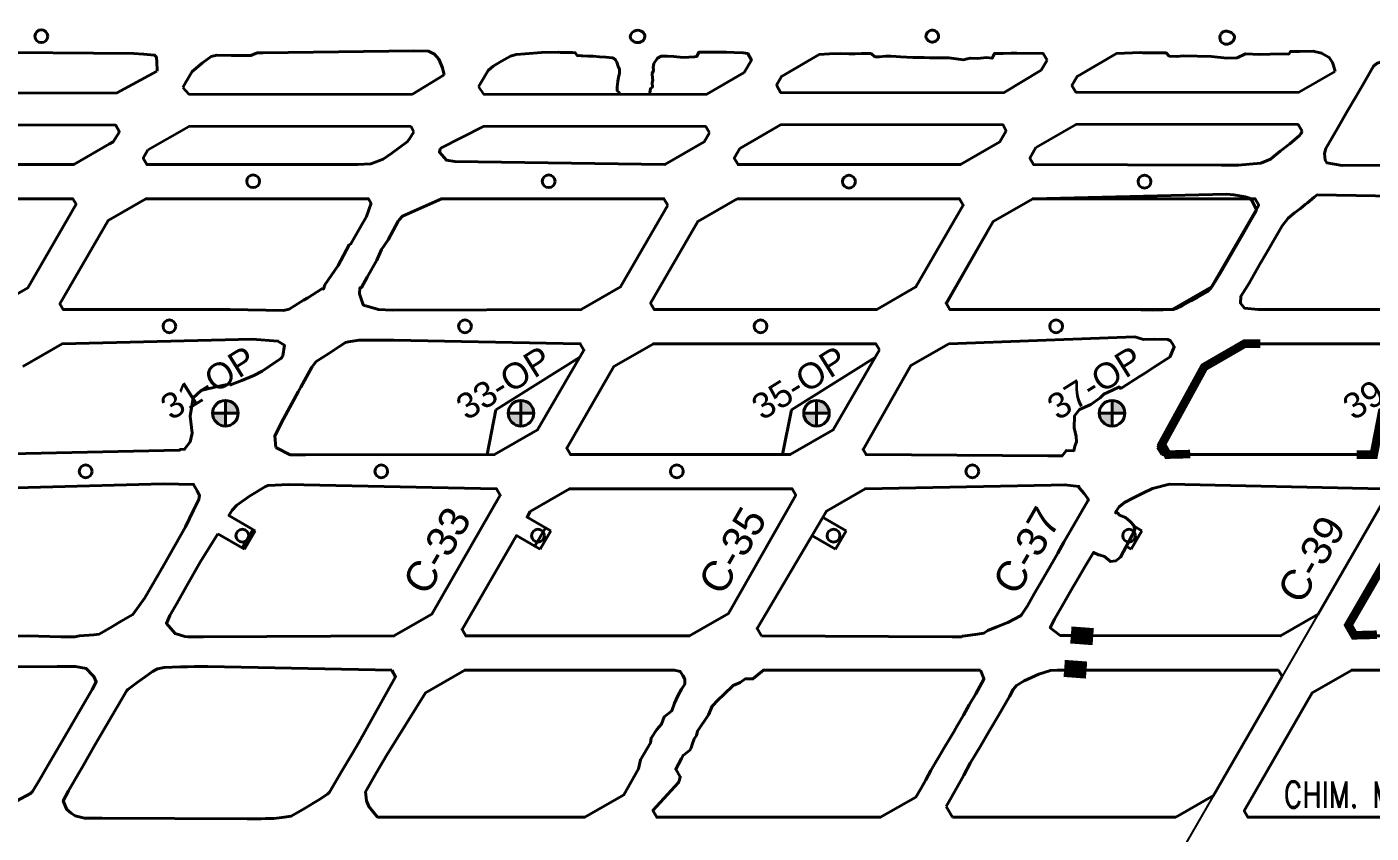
# Model space of a CAD drawing. Header units: millimetres. Extents: x -28 to 1943, y -5245 to 2752.
# Drawn here: x 1085.2 to 1242.7, y -195.6 to -101.1 of the extents above; entities that cross this region are included whole.
import ezdxf
from ezdxf.enums import TextEntityAlignment as Align

# ---------------------------------------------------------------- set-up
doc = ezdxf.new("R2010")
doc.units = ezdxf.units.MM
doc.linetypes.add('CONTINUA', pattern=[0])
doc.linetypes.add('DASHED', pattern=[0.75, 0.5, -0.25])
doc.layers.add('144', color=10, linetype='Continuous')
doc.styles.add('DG-T1-473 TO 560$0$Standard', font='arial.ttf')
doc.styles.add('DG-T1-473 TO 560$1$Standard', font='arial.ttf')
doc.styles.add('ROMANS', font='romans.shx', dxfattribs={"width": 0.8})

msp = doc.modelspace()

# ---------------------------------------------------------------- hatches: boundary and pattern name
at = {"lineweight": 40}
h = msp.add_hatch(color=256, dxfattribs=at)
h.paths.add_polyline_path([(1109.961, -146.399, 0.4142136), (1108.461, -144.899), (1108.461, -146.399)])
h.paths.add_polyline_path([(1108.461, -146.399), (1106.961, -146.399, 0.4142136), (1108.461, -147.899)])
h = msp.add_hatch(color=256, dxfattribs=at)
h.paths.add_polyline_path([(1109.961, -146.399, 0.4142136), (1108.461, -144.899), (1108.461, -146.399)])
h.paths.add_polyline_path([(1108.461, -146.399), (1106.961, -146.399, 0.4142136), (1108.461, -147.899)])
h = msp.add_hatch(color=256, dxfattribs=at)
h.paths.add_polyline_path([(1109.961, -146.399, 0.4142136), (1108.461, -144.899), (1108.461, -146.399)])
h.paths.add_polyline_path([(1108.461, -146.399), (1106.961, -146.399, 0.4142136), (1108.461, -147.899)])
at = {"linetype": 'Continuous', "lineweight": 40}
h = msp.add_hatch(color=3, dxfattribs=at)
h.paths.add_polyline_path([(1144.602, -146.399, 0.4142136), (1143.102, -144.899), (1143.102, -146.399)])
h.paths.add_polyline_path([(1143.102, -146.399), (1141.602, -146.399, 0.4142136), (1143.102, -147.899)])
h = msp.add_hatch(color=3, dxfattribs=at)
h.paths.add_polyline_path([(1144.602, -146.399, 0.4142136), (1143.102, -144.899), (1143.102, -146.399)])
h.paths.add_polyline_path([(1143.102, -146.399), (1141.602, -146.399, 0.4142136), (1143.102, -147.899)])
h = msp.add_hatch(color=3, dxfattribs=at)
h.paths.add_polyline_path([(1179.243, -146.399, 0.4142136), (1177.743, -144.899), (1177.743, -146.399)])
h.paths.add_polyline_path([(1177.743, -146.399), (1176.243, -146.399, 0.4142136), (1177.743, -147.899)])
h = msp.add_hatch(color=3, dxfattribs=at)
h.paths.add_polyline_path([(1179.243, -146.399, 0.4142136), (1177.743, -144.899), (1177.743, -146.399)])
h.paths.add_polyline_path([(1177.743, -146.399), (1176.243, -146.399, 0.4142136), (1177.743, -147.899)])
at = {"lineweight": 40}
h = msp.add_hatch(color=0, dxfattribs=at)
h.paths.add_polyline_path([(1213.884, -146.399, 0.4142136), (1212.384, -144.899), (1212.384, -146.399)])
h.paths.add_polyline_path([(1212.384, -146.399), (1210.884, -146.399, 0.4142136), (1212.384, -147.899)])

# ---------------------------------------------------------------- linework, layer by layer
at = {"lineweight": 35}
for p, q in [((1130.382, -108.99), (1134.116, -106.722)), ((1103.49, -108.205), (1104.176, -108.99)), ((1104.176, -108.99), (1130.382, -108.99)), ((1104.183, -112.79), (1099.369, -115.52)), ((1130.249, -112.79), (1104.183, -112.79)), ((1130.539, -113.404), (1130.249, -112.79))]:
    msp.add_line(p, q, dxfattribs=at)
at = {"color": 7, "linetype": 'Continuous', "lineweight": 40}
for p, q in [((1227.906, -138.252), (1223.174, -140.984)), ((1227.906, -138.252), (1253.965, -138.252)), ((1223.174, -140.984), (1217.713, -150.408)), ((1218.2, -151.252), (1217.713, -150.408)), ((1218.2, -151.252), (1243.052, -151.252))]:
    msp.add_line(p, q, dxfattribs=at)
at = {"color": 3, "linetype": 'Continuous', "lineweight": 40}
for p, q in [((1150.003, -139.846), (1140.149, -146.004)), ((1150.003, -139.846), (1140.149, -146.004)), ((1174.79, -146.004), (1184.644, -139.846)), ((1174.79, -146.004), (1184.644, -139.846)), ((1143.102, -147.899), (1143.102, -144.899)), ((1143.102, -147.899), (1143.102, -144.899)), ((1140.149, -146.004), (1139.128, -151.252)), ((1140.149, -146.004), (1139.128, -151.252)), ((1141.602, -146.399), (1144.602, -146.399)), ((1141.602, -146.399), (1144.602, -146.399)), ((1173.769, -151.252), (1174.79, -146.004)), ((1173.769, -151.252), (1174.79, -146.004)), ((1176.243, -146.399), (1179.243, -146.399)), ((1176.243, -146.399), (1179.243, -146.399)), ((1181.225, -160.169), (1178.453, -158.569)), ((1181.225, -160.169), (1178.453, -158.569)), ((1110.693, -162.334), (1111.943, -160.169)), ((1110.693, -162.334), (1111.943, -160.169)), ((1111.943, -160.169), (1111.661, -160.007)), ((1111.943, -160.169), (1111.661, -160.007)), ((1145.334, -162.334), (1146.584, -160.169)), ((1145.334, -162.334), (1146.584, -160.169)), ((1146.584, -160.169), (1145.987, -159.824)), ((1146.584, -160.169), (1145.987, -159.824)), ((1179.975, -162.334), (1181.225, -160.169)), ((1179.975, -162.334), (1181.225, -160.169)), ((1214.616, -162.334), (1215.866, -160.169)), ((1214.616, -162.334), (1215.866, -160.169)), ((1215.866, -160.169), (1214.96, -159.646)), ((1215.866, -160.169), (1214.96, -159.646)), ((1110.693, -162.334), (1110.41, -162.171)), ((1110.693, -162.334), (1110.41, -162.171)), ((1145.334, -162.334), (1144.737, -161.99)), ((1145.334, -162.334), (1144.737, -161.99)), ((1179.975, -162.334), (1177.182, -160.722)), ((1179.975, -162.334), (1177.182, -160.722)), ((1214.616, -162.334), (1214.028, -161.995)), ((1214.616, -162.334), (1214.028, -161.995))]:
    msp.add_line(p, q, dxfattribs=at)
at = {"color": 7, "lineweight": 40}
for p, q in [((1108.461, -147.899), (1108.461, -144.899)), ((1108.461, -147.899), (1108.461, -144.899)), ((1212.384, -147.899), (1212.384, -144.899)), ((1212.384, -147.899), (1212.384, -144.899)), ((1106.961, -146.399), (1109.961, -146.399)), ((1106.961, -146.399), (1109.961, -146.399)), ((1210.884, -146.399), (1213.884, -146.399)), ((1210.884, -146.399), (1213.884, -146.399)), ((1224.277, -191.2), (1232.323, -177.263)), ((1224.277, -191.2), (1232.323, -177.263)), ((1232.323, -177.263), (1231.883, -176.5)), ((1232.323, -177.263), (1231.883, -176.5)), ((1219.864, -193.748), (1224.277, -191.2)), ((1219.864, -193.748), (1224.277, -191.2)), ((1192.942, -192.495), (1193.665, -193.748)), ((1192.942, -192.495), (1193.665, -193.748)), ((1193.665, -193.748), (1219.864, -193.748)), ((1193.665, -193.748), (1219.864, -193.748))]:
    msp.add_line(p, q, dxfattribs=at)
at = {"color": 3, "lineweight": 40}
msp.add_line((1177.743, -147.899), (1177.743, -144.899), dxfattribs=at)
msp.add_line((1177.743, -147.899), (1177.743, -144.899), dxfattribs=at)
at = {"color": 7, "linetype": 'Continuous', "lineweight": 40}
for points in [[(1157.62, -102.257, 0.2514616), (1157.349, -101.708, 0.1963571), (1156.604, -101.532, 0.1635236), (1156.144, -101.771, 0.1563983), (1155.904, -102.257), (1155.904, -102.257, 0.1492613), (1156.156, -102.716, 0.1559604), (1156.604, -102.941, 0.1890826), (1157.33, -102.78, 0.2402014)], [(1157.62, -102.257, 0.2514616), (1157.349, -101.708, 0.1963571), (1156.604, -101.532, 0.1635236), (1156.144, -101.771, 0.1563983), (1155.904, -102.257), (1155.904, -102.257, 0.1492613), (1156.156, -102.716, 0.1559604), (1156.604, -102.941, 0.1890826), (1157.33, -102.78, 0.2402014)], [(1225.18, -101.905, 0.0381125), (1225.066, -102.116, 0.0621887), (1225.023, -102.257, 0.071053), (1225.019, -102.389, 0.0374237), (1225.066, -102.634, 0.2316432), (1225.45, -103.073, 0.1973603), (1226.124, -103.078, 0.0789228), (1226.468, -102.872, 0.1183829), (1226.629, -102.655, 0.0659883), (1226.71, -102.361, 0.114827), (1226.694, -102.184, 0.0814887), (1226.614, -102.03, 0.053511), (1226.434, -101.837, 0.0872077), (1226.237, -101.719, 0.0748566), (1225.975, -101.662, 0.1494364), (1225.501, -101.662, 0.1775187)], [(1225.18, -101.905, 0.0381125), (1225.066, -102.116, 0.0621887), (1225.023, -102.257, 0.071053), (1225.019, -102.389, 0.0374237), (1225.066, -102.634, 0.2316432), (1225.45, -103.073, 0.1973603), (1226.124, -103.078, 0.0789228), (1226.468, -102.872, 0.1183829), (1226.629, -102.655, 0.0659883), (1226.71, -102.361, 0.114827), (1226.694, -102.184, 0.0814887), (1226.614, -102.03, 0.053511), (1226.434, -101.837, 0.0872077), (1226.237, -101.719, 0.0748566), (1225.975, -101.662, 0.1494364), (1225.501, -101.662, 0.1775187)]]:
    msp.add_lwpolyline(points, format="xyb", close=True, dxfattribs=at)
at = {"lineweight": 40}
msp.add_lwpolyline([(1192.046, -102.258, 0.2062303), (1191.883, -101.768, 0.1880556), (1191.382, -101.512, 0.2141575), (1190.81, -101.703, 0.2140765), (1190.572, -102.258, 0.1928941), (1190.85, -102.737, 0.1929623), (1191.382, -102.892, 0.1673845), (1191.844, -102.68, 0.1825607)], format="xyb", close=True, dxfattribs=at)
msp.add_lwpolyline([(1192.046, -102.258, 0.2062303), (1191.883, -101.768, 0.1880556), (1191.382, -101.512, 0.2141575), (1190.81, -101.703, 0.2140765), (1190.572, -102.258, 0.1928941), (1190.85, -102.737, 0.1929623), (1191.382, -102.892, 0.1673845), (1191.844, -102.68, 0.1825607)], format="xyb", close=True, dxfattribs=at)
at = {"color": 7, "linetype": 'Continuous', "lineweight": 40}
for points in [[(1134.116, -106.722), (1133.908, -105.898), (1133.485, -104.904), (1132.967, -104.303), (1132.251, -103.98), (1130.558, -103.939), (1112.9, -104.143), (1112.191, -104.164), (1111.459, -104.476), (1109.161, -104.455), (1107.461, -104.424), (1106.787, -104.594), (1105.77, -105.346), (1104.568, -106.35), (1103.836, -107.6), (1103.49, -108.205)], [(1134.116, -106.722), (1133.908, -105.898), (1133.485, -104.904), (1132.967, -104.303), (1132.251, -103.98), (1130.558, -103.939), (1112.9, -104.143), (1112.191, -104.164), (1111.459, -104.476), (1109.161, -104.455), (1107.461, -104.424), (1106.787, -104.594), (1105.77, -105.346), (1104.568, -106.35), (1103.836, -107.6), (1103.49, -108.205)], [(1238.534, -106.343), (1238.336, -105.648), (1238.2, -105.278), (1237.833, -104.694), (1236.928, -104.189), (1235.932, -103.979), (1234.343, -103.989), (1233.293, -103.993), (1233.078, -104.307), (1232.547, -104.287), (1230.91, -104.331), (1229.687, -104.348), (1228.024, -104.26), (1227.046, -104.735), (1225.846, -104.781), (1224.033, -104.607), (1220.704, -104.514), (1219.981, -104.599), (1219.083, -104.54), (1218.705, -104.162), (1218.347, -104.162), (1217.596, -104.163), (1215.98, -104.167), (1215.723, -104.139), (1212.894, -104.252), (1212.894, -104.252), (1208.273, -106.92), (1207.657, -107.987)], [(1238.534, -106.343), (1238.336, -105.648), (1238.2, -105.278), (1237.833, -104.694), (1236.928, -104.189), (1235.932, -103.979), (1234.343, -103.989), (1233.293, -103.993), (1233.078, -104.307), (1232.547, -104.287), (1230.91, -104.331), (1229.687, -104.348), (1228.024, -104.26), (1227.046, -104.735), (1225.846, -104.781), (1224.033, -104.607), (1220.704, -104.514), (1219.981, -104.599), (1219.083, -104.54), (1218.705, -104.162), (1218.347, -104.162), (1217.596, -104.163), (1215.98, -104.167), (1215.723, -104.139), (1212.894, -104.252), (1212.894, -104.252), (1208.273, -106.92), (1207.657, -107.987)], [(1100.412, -106.303), (1100.468, -106.201), (1100.427, -105.24), (1100.37, -104.657), (1100.165, -104.43), (1098.872, -104.302), (1097.749, -104.243), (1078.763, -104.083), (1077.229, -104.164), (1076.651, -104.621), (1074.739, -104.641), (1074.289, -104.754), (1072.948, -105.522), (1071.389, -106.401), (1070.236, -107.051), (1069.768, -107.312), (1069.118, -107.946), (1069.068, -108.035)], [(1100.412, -106.303), (1100.468, -106.201), (1100.427, -105.24), (1100.37, -104.657), (1100.165, -104.43), (1098.872, -104.302), (1097.749, -104.243), (1078.763, -104.083), (1077.229, -104.164), (1076.651, -104.621), (1074.739, -104.641), (1074.289, -104.754), (1072.948, -105.522), (1071.389, -106.401), (1070.236, -107.051), (1069.768, -107.312), (1069.118, -107.946), (1069.068, -108.035)], [(1154.744, -108.999), (1154.556, -108.782), (1154.393, -108.603), (1154.361, -108.152), (1154.45, -107.517), (1154.547, -107.029), (1154.669, -106.582), (1154.668, -106.078), (1154.55, -105.821), (1154.465, -105.629), (1154.413, -105.468), (1154.343, -105.271), (1154.186, -104.972), (1153.935, -104.796), (1153.799, -104.735), (1153.42, -104.691), (1153.048, -104.675), (1152.307, -104.641), (1151.552, -104.55), (1150.955, -104.558), (1150.307, -104.491), (1150.201, -104.506), (1149.915, -104.485), (1149.722, -104.506), (1149.47, -104.156), (1149.133, -104.113), (1148.386, -104.113), (1147.752, -104.119), (1147.518, -104.1), (1145.525, -104.139), (1143.592, -104.269), (1142.555, -104.35), (1141.876, -104.534), (1140.822, -105.121), (1139.857, -105.714), (1139.244, -106.233), (1138.392, -107.667), (1138.123, -108.148)], [(1154.744, -108.999), (1154.556, -108.782), (1154.393, -108.603), (1154.361, -108.152), (1154.45, -107.517), (1154.547, -107.029), (1154.669, -106.582), (1154.668, -106.078), (1154.55, -105.821), (1154.465, -105.629), (1154.413, -105.468), (1154.343, -105.271), (1154.186, -104.972), (1153.935, -104.796), (1153.799, -104.735), (1153.42, -104.691), (1153.048, -104.675), (1152.307, -104.641), (1151.552, -104.55), (1150.955, -104.558), (1150.307, -104.491), (1150.201, -104.506), (1149.915, -104.485), (1149.722, -104.506), (1149.47, -104.156), (1149.133, -104.113), (1148.386, -104.113), (1147.752, -104.119), (1147.518, -104.1), (1145.525, -104.139), (1143.592, -104.269), (1142.555, -104.35), (1141.876, -104.534), (1140.822, -105.121), (1139.857, -105.714), (1139.244, -106.233), (1138.392, -107.667), (1138.123, -108.148)], [(1169.269, -106.477), (1170.113, -105.015), (1169.672, -104.252), (1169.155, -104.163), (1168.078, -104.121), (1167.205, -104.087), (1166.527, -104.082), (1165.572, -104.087), (1165.027, -104.084), (1164.269, -104.087), (1163.94, -104.097), (1163.715, -104.586), (1163.669, -104.601), (1163.444, -104.632), (1162.13, -104.71), (1161.018, -104.588), (1160.27, -104.533), (1159.52, -104.561), (1159.089, -104.769), (1158.668, -105.426), (1158.59, -105.859), (1158.624, -106.109), (1158.624, -106.128), (1158.624, -106.24), (1158.494, -106.566), (1158.534, -107.165), (1158.545, -107.317), (1158.483, -107.692), (1158.508, -108.185), (1158.281, -108.341), (1158.222, -108.849), (1158.101, -108.999)], [(1169.269, -106.477), (1170.113, -105.015), (1169.672, -104.252), (1169.155, -104.163), (1168.078, -104.121), (1167.205, -104.087), (1166.527, -104.082), (1165.572, -104.087), (1165.027, -104.084), (1164.269, -104.087), (1163.94, -104.097), (1163.715, -104.586), (1163.669, -104.601), (1163.444, -104.632), (1162.13, -104.71), (1161.018, -104.588), (1160.27, -104.533), (1159.52, -104.561), (1159.089, -104.769), (1158.668, -105.426), (1158.59, -105.859), (1158.624, -106.109), (1158.624, -106.128), (1158.624, -106.24), (1158.494, -106.566), (1158.534, -107.165), (1158.545, -107.317), (1158.483, -107.692), (1158.508, -108.185), (1158.281, -108.341), (1158.222, -108.849), (1158.101, -108.999)], [(1204.754, -105.015), (1204.313, -104.252), (1201.225, -104.209), (1201.125, -104.209), (1200.572, -104.217), (1199.614, -104.222), (1198.872, -104.221), (1198.62, -104.221), (1198.31, -104.785), (1197.671, -104.718), (1197.308, -104.746), (1196.589, -104.822), (1195.781, -104.769), (1195.416, -104.851), (1194.953, -104.97), (1193.236, -104.746), (1192.407, -104.75), (1191.016, -104.749), (1190.339, -104.7), (1189.64, -104.715), (1189.038, -104.698), (1187.602, -104.636), (1187.071, -104.594), (1186.429, -104.548), (1185.843, -104.545), (1185.093, -104.629), (1184.581, -104.618), (1184.142, -104.25), (1183.773, -104.236), (1183.022, -104.244), (1182.252, -104.266), (1181.538, -104.259), (1180.536, -104.25), (1179.244, -104.286), (1178.047, -104.371), (1173.632, -106.92), (1173.037, -107.95)], [(1204.754, -105.015), (1204.313, -104.252), (1201.225, -104.209), (1201.125, -104.209), (1200.572, -104.217), (1199.614, -104.222), (1198.872, -104.221), (1198.62, -104.221), (1198.31, -104.785), (1197.671, -104.718), (1197.308, -104.746), (1196.589, -104.822), (1195.781, -104.769), (1195.416, -104.851), (1194.953, -104.97), (1193.236, -104.746), (1192.407, -104.75), (1191.016, -104.749), (1190.339, -104.7), (1189.64, -104.715), (1189.038, -104.698), (1187.602, -104.636), (1187.071, -104.594), (1186.429, -104.548), (1185.843, -104.545), (1185.093, -104.629), (1184.581, -104.618), (1184.142, -104.25), (1183.773, -104.236), (1183.022, -104.244), (1182.252, -104.266), (1181.538, -104.259), (1180.536, -104.25), (1179.244, -104.286), (1178.047, -104.371), (1173.632, -106.92), (1173.037, -107.95)], [(1204.068, -106.203), (1204.754, -105.015)], [(1204.068, -106.203), (1204.754, -105.015)], [(1064.842, -115.368), (1064.184, -116.489), (1064.625, -117.252), (1090.685, -117.252), (1094.88, -114.83), (1095.306, -114.584), (1096.06, -113.421)], [(1064.842, -115.368), (1064.184, -116.489), (1064.625, -117.252), (1090.685, -117.252), (1094.88, -114.83), (1095.306, -114.584), (1096.06, -113.421)], [(1099.369, -115.52), (1098.825, -116.489), (1099.266, -117.252), (1123.986, -117.252), (1125.493, -117.162), (1126.933, -116.633), (1127.958, -115.934), (1129.769, -114.596), (1130.032, -114.249), (1130.539, -113.404)], [(1099.369, -115.52), (1098.825, -116.489), (1099.266, -117.252), (1123.986, -117.252), (1125.493, -117.162), (1126.933, -116.633), (1127.958, -115.934), (1129.769, -114.596), (1130.032, -114.249), (1130.539, -113.404)], [(1168.763, -115.354), (1168.107, -116.489), (1168.548, -117.252), (1194.608, -117.252), (1199.23, -114.584), (1199.961, -113.317)], [(1168.763, -115.354), (1168.107, -116.489), (1168.548, -117.252), (1194.608, -117.252), (1199.23, -114.584), (1199.961, -113.317)], [(1203.451, -115.271), (1202.748, -116.489), (1203.189, -117.252), (1225.214, -117.337), (1227.173, -117.339), (1229.824, -117.089), (1230.929, -116.629), (1232.086, -115.695), (1233.226, -114.842), (1234.329, -113.861), (1234.495, -113.633), (1234.661, -113.339)], [(1203.451, -115.271), (1202.748, -116.489), (1203.189, -117.252), (1225.214, -117.337), (1227.173, -117.339), (1229.824, -117.089), (1230.929, -116.629), (1232.086, -115.695), (1233.226, -114.842), (1234.329, -113.861), (1234.495, -113.633), (1234.661, -113.339)], [(1133.648, -115.374), (1133.621, -115.416), (1133.539, -115.81), (1134.375, -116.743), (1135.371, -116.898), (1159.967, -117.252), (1164.589, -114.584), (1165.194, -113.535)], [(1133.648, -115.374), (1133.621, -115.416), (1133.539, -115.81), (1134.375, -116.743), (1135.371, -116.898), (1159.967, -117.252), (1164.589, -114.584), (1165.194, -113.535)]]:
    msp.add_lwpolyline(points, dxfattribs=at)
at = {"lineweight": 40}
for points in [[(1263.89, -117.252), (1268.512, -114.584), (1274.036, -105.015), (1273.595, -104.252), (1247.536, -104.252), (1246.724, -104.196), (1245.542, -104.628), (1244.723, -104.923), (1243.826, -105.238), (1243.436, -105.384), (1243.03, -105.734), (1241.751, -107.906), (1240.935, -109.315), (1239.989, -110.943), (1238.826, -112.936), (1237.441, -115.366), (1237.263, -115.939), (1237.367, -116.756), (1237.566, -117.034), (1239.331, -117.352)], [(1263.89, -117.252), (1268.512, -114.584), (1274.036, -105.015), (1273.595, -104.252), (1247.536, -104.252), (1246.724, -104.196), (1245.542, -104.628), (1244.723, -104.923), (1243.826, -105.238), (1243.436, -105.384), (1243.03, -105.734), (1241.751, -107.906), (1240.935, -109.315), (1239.989, -110.943), (1238.826, -112.936), (1237.441, -115.366), (1237.263, -115.939), (1237.367, -116.756), (1237.566, -117.034), (1239.331, -117.352)], [(1168.439, -121.252), (1163.817, -123.92), (1158.292, -133.489), (1158.733, -134.252), (1184.793, -134.252), (1189.385, -131.601), (1194.939, -122.015), (1194.498, -121.252)], [(1168.439, -121.252), (1163.817, -123.92), (1158.292, -133.489), (1158.733, -134.252), (1184.793, -134.252), (1189.385, -131.601), (1194.939, -122.015), (1194.498, -121.252)], [(1203.08, -121.252), (1198.458, -123.92), (1192.933, -133.489), (1193.374, -134.252), (1219.434, -134.252), (1224.026, -131.601), (1229.58, -122.015), (1229.139, -121.252)], [(1203.08, -121.252), (1198.458, -123.92), (1192.933, -133.489), (1193.374, -134.252), (1219.434, -134.252), (1224.026, -131.601), (1229.58, -122.015), (1229.139, -121.252)], [(1192.966, -133.545), (1198.458, -123.92), (1203.08, -121.252), (1225.806, -120.733), (1226.656, -120.793), (1228.021, -121.029), (1228.496, -121.178), (1228.776, -121.454), (1229.286, -122.428), (1229.26, -122.729), (1228.575, -123.925), (1227.739, -125.372), (1226.596, -127.337), (1225.279, -129.641), (1224.503, -130.907), (1224.099, -131.557), (1223.97, -131.739), (1223.529, -132.152), (1222.346, -132.823), (1221.63, -133.228), (1220.643, -133.781), (1219.903, -134.129), (1219.561, -134.224), (1217.143, -134.309), (1214.349, -134.252), (1193.374, -134.252)], [(1192.966, -133.545), (1198.458, -123.92), (1203.08, -121.252), (1225.806, -120.733), (1226.656, -120.793), (1228.021, -121.029), (1228.496, -121.178), (1228.776, -121.454), (1229.286, -122.428), (1229.26, -122.729), (1228.575, -123.925), (1227.739, -125.372), (1226.596, -127.337), (1225.279, -129.641), (1224.503, -130.907), (1224.099, -131.557), (1223.97, -131.739), (1223.529, -132.152), (1222.346, -132.823), (1221.63, -133.228), (1220.643, -133.781), (1219.903, -134.129), (1219.561, -134.224), (1217.143, -134.309), (1214.349, -134.252), (1193.374, -134.252)], [(1193.265, -138.252), (1188.814, -140.821), (1183.326, -150.44), (1183.207, -150.641), (1183.56, -151.254), (1204.837, -151.404), (1206.525, -151.407), (1206.986, -150.821), (1207.035, -150.783), (1207.895, -150.793), (1208.026, -150.255), (1208.213, -149.75), (1208.185, -149.145), (1207.951, -148.095), (1207.977, -146.722), (1208.565, -145.962), (1209.882, -145.385), (1210.978, -144.602), (1211.401, -144.17), (1212.42, -143.702), (1213.25, -143.315), (1213.303, -143.462), (1213.396, -143.443), (1213.517, -143.416), (1215.61, -142.088), (1216.17, -141.727), (1217.342, -140.98), (1219.175, -139.786), (1219.192, -139.751), (1219.663, -138.611), (1219.471, -138.28), (1219.225, -137.919), (1218.905, -137.743), (1217.378, -137.709), (1216.064, -137.746), (1215.066, -137.459)], [(1193.265, -138.252), (1188.814, -140.821), (1183.326, -150.44), (1183.207, -150.641), (1183.56, -151.254), (1204.837, -151.404), (1206.525, -151.407), (1206.986, -150.821), (1207.035, -150.783), (1207.895, -150.793), (1208.026, -150.255), (1208.213, -149.75), (1208.185, -149.145), (1207.951, -148.095), (1207.977, -146.722), (1208.565, -145.962), (1209.882, -145.385), (1210.978, -144.602), (1211.401, -144.17), (1212.42, -143.702), (1213.25, -143.315), (1213.303, -143.462), (1213.396, -143.443), (1213.517, -143.416), (1215.61, -142.088), (1216.17, -141.727), (1217.342, -140.98), (1219.175, -139.786), (1219.192, -139.751), (1219.663, -138.611), (1219.471, -138.28), (1219.225, -137.919), (1218.905, -137.743), (1217.378, -137.709), (1216.064, -137.746), (1215.066, -137.459)], [(1107.559, -160.525), (1105.516, -163.863), (1103.917, -166.661), (1102.756, -168.685), (1101.948, -170.122), (1101.543, -171.025), (1102.06, -171.636), (1102.564, -172.231), (1103.714, -172.557), (1104.071, -172.62), (1104.856, -172.621), (1105.89, -172.599), (1128.208, -172.5), (1132.637, -169.943), (1140.671, -156.02), (1140.227, -155.252), (1117.636, -154.793), (1115.894, -154.744), (1113.47, -154.865), (1113.153, -154.982), (1111.306, -156.126), (1109.812, -157.172), (1109.262, -157.742), (1108.865, -158.392), (1111.661, -160.007), (1110.41, -162.171)], [(1107.559, -160.525), (1105.516, -163.863), (1103.917, -166.661), (1102.756, -168.685), (1101.948, -170.122), (1101.543, -171.025), (1102.06, -171.636), (1102.564, -172.231), (1103.714, -172.557), (1104.071, -172.62), (1104.856, -172.621), (1105.89, -172.599), (1128.208, -172.5), (1132.637, -169.943), (1140.671, -156.02), (1140.227, -155.252), (1117.636, -154.793), (1115.894, -154.744), (1113.47, -154.865), (1113.153, -154.982), (1111.306, -156.126), (1109.812, -157.172), (1109.262, -157.742), (1108.865, -158.392), (1111.661, -160.007), (1110.41, -162.171)], [(1144.187, -157.92), (1143.812, -158.569), (1145.987, -159.824), (1144.737, -161.99), (1142.56, -160.733), (1136.207, -171.732), (1136.65, -172.5), (1162.849, -172.5), (1167.411, -169.866), (1175.309, -156.015), (1174.868, -155.252), (1148.809, -155.252)], [(1144.187, -157.92), (1143.812, -158.569), (1145.987, -159.824), (1144.737, -161.99), (1142.56, -160.733), (1136.207, -171.732), (1136.65, -172.5), (1162.849, -172.5), (1167.411, -169.866), (1175.309, -156.015), (1174.868, -155.252), (1148.809, -155.252)], [(1171.291, -172.5), (1193.655, -172.596), (1194.691, -172.6), (1194.873, -172.521), (1196.593, -172.308), (1197.342, -172.159), (1197.836, -171.853), (1198.879, -171.431), (1200.156, -170.916), (1201.632, -170.159), (1201.772, -170.041), (1202.456, -168.955), (1203.266, -167.551), (1204.302, -165.753), (1206.012, -162.786), (1206.744, -161.516), (1207.992, -159.364), (1208.853, -157.876), (1209.543, -156.654), (1209.602, -156.522), (1209.113, -155.795), (1208.512, -155.147), (1208.486, -154.975), (1206.86, -154.789), (1205.234, -154.824), (1183.438, -155.259), (1178.929, -157.862), (1170.781, -171.617)], [(1171.291, -172.5), (1193.655, -172.596), (1194.691, -172.6), (1194.873, -172.521), (1196.593, -172.308), (1197.342, -172.159), (1197.836, -171.853), (1198.879, -171.431), (1200.156, -170.916), (1201.632, -170.159), (1201.772, -170.041), (1202.456, -168.955), (1203.266, -167.551), (1204.302, -165.753), (1206.012, -162.786), (1206.744, -161.516), (1207.992, -159.364), (1208.853, -157.876), (1209.543, -156.654), (1209.602, -156.522), (1209.113, -155.795), (1208.512, -155.147), (1208.486, -154.975), (1206.86, -154.789), (1205.234, -154.824), (1183.438, -155.259), (1178.929, -157.862), (1170.781, -171.617)], [(1127.96, -176.5), (1106.422, -176.063), (1104.821, -176.089), (1104.024, -176.104), (1103.186, -176.134), (1101.272, -176.215), (1100.503, -176.367), (1099.927, -176.675), (1099.344, -177.093), (1098.106, -177.975), (1097.028, -178.774), (1096.916, -178.899), (1095.854, -180.694), (1094.541, -182.957), (1093.216, -185.217), (1091.709, -187.846), (1091.216, -188.694), (1090.775, -189.451), (1090.084, -190.659), (1089.462, -191.814), (1089.724, -192.489), (1089.87, -192.856), (1090.385, -193.284), (1090.855, -193.576), (1091.937, -193.845), (1094.013, -193.857), (1110.999, -193.92), (1112.659, -193.917), (1113.171, -193.91), (1113.454, -193.901), (1114.13, -193.895), (1115.068, -193.782), (1116.161, -193.629), (1117.749, -192.74), (1119.41, -191.694), (1120.435, -191.033), (1120.674, -190.799), (1122.163, -188.267), (1123.308, -186.326), (1124.094, -184.983), (1128.407, -177.275)], [(1127.96, -176.5), (1106.422, -176.063), (1104.821, -176.089), (1104.024, -176.104), (1103.186, -176.134), (1101.272, -176.215), (1100.503, -176.367), (1099.927, -176.675), (1099.344, -177.093), (1098.106, -177.975), (1097.028, -178.774), (1096.916, -178.899), (1095.854, -180.694), (1094.541, -182.957), (1093.216, -185.217), (1091.709, -187.846), (1091.216, -188.694), (1090.775, -189.451), (1090.084, -190.659), (1089.462, -191.814), (1089.724, -192.489), (1089.87, -192.856), (1090.385, -193.284), (1090.855, -193.576), (1091.937, -193.845), (1094.013, -193.857), (1110.999, -193.92), (1112.659, -193.917), (1113.171, -193.91), (1113.454, -193.901), (1114.13, -193.895), (1115.068, -193.782), (1116.161, -193.629), (1117.749, -192.74), (1119.41, -191.694), (1120.435, -191.033), (1120.674, -190.799), (1122.163, -188.267), (1123.308, -186.326), (1124.094, -184.983), (1128.407, -177.275)], [(1196.952, -176.5), (1171.517, -176.5), (1170.293, -177.54), (1169.376, -177.54), (1168.781, -177.938), (1167.978, -178.305), (1166.867, -179.371), (1166.214, -179.971), (1165.522, -180.729), (1165.079, -181.752), (1163.774, -183.649), (1163.671, -184.161), (1163.414, -184.546), (1163.181, -185.239), (1163.049, -185.599), (1162.889, -185.874), (1162.103, -186.495), (1161.929, -186.846), (1161.246, -188.117), (1161.779, -189.007), (1161.7, -189.375), (1161.577, -189.693), (1158.565, -192.954), (1159.024, -193.748), (1185.223, -193.748), (1189.381, -191.414), (1189.987, -190.354), (1190.555, -189.37), (1191.154, -188.28), (1191.697, -187.326), (1192.149, -186.538), (1192.695, -185.617), (1193.36, -184.518), (1193.819, -183.729), (1194.217, -183.042), (1194.951, -181.778), (1195.65, -180.583), (1196.398, -179.302), (1197.358, -177.583), (1197.354, -177.478)], [(1196.952, -176.5), (1171.517, -176.5), (1170.293, -177.54), (1169.376, -177.54), (1168.781, -177.938), (1167.978, -178.305), (1166.867, -179.371), (1166.214, -179.971), (1165.522, -180.729), (1165.079, -181.752), (1163.774, -183.649), (1163.671, -184.161), (1163.414, -184.546), (1163.181, -185.239), (1163.049, -185.599), (1162.889, -185.874), (1162.103, -186.495), (1161.929, -186.846), (1161.246, -188.117), (1161.779, -189.007), (1161.7, -189.375), (1161.577, -189.693), (1158.565, -192.954), (1159.024, -193.748), (1185.223, -193.748), (1189.381, -191.414), (1189.987, -190.354), (1190.555, -189.37), (1191.154, -188.28), (1191.697, -187.326), (1192.149, -186.538), (1192.695, -185.617), (1193.36, -184.518), (1193.819, -183.729), (1194.217, -183.042), (1194.951, -181.778), (1195.65, -180.583), (1196.398, -179.302), (1197.358, -177.583), (1197.354, -177.478)]]:
    msp.add_lwpolyline(points, close=True, dxfattribs=at)
at = {"lineweight": 35}
for points in [[(1069.068, -108.035), (1069.539, -108.852), (1095.745, -108.852), (1100.412, -106.303)], [(1138.123, -108.148), (1138.696, -108.999), (1164.901, -108.999), (1169.269, -106.477)], [(1173.037, -107.95), (1173.037, -107.95), (1173.527, -108.799), (1199.733, -108.799), (1204.068, -106.203)], [(1207.657, -107.987), (1207.657, -107.987), (1208.115, -108.775), (1234.321, -108.775), (1238.534, -106.343)], [(1096.06, -113.421), (1096.06, -113.421), (1095.612, -112.652), (1069.545, -112.652), (1064.842, -115.368)], [(1165.194, -113.535), (1164.768, -112.799), (1138.702, -112.799), (1133.648, -115.374)], [(1199.961, -113.317), (1199.961, -113.317), (1199.6, -112.599), (1173.533, -112.599), (1168.763, -115.354)], [(1234.661, -113.339), (1234.188, -112.575), (1208.121, -112.575), (1203.451, -115.271)]]:
    msp.add_lwpolyline(points, dxfattribs=at)
at = {"color": 7, "linetype": 'Continuous', "lineweight": 40}
for points in [[(1054.369, -133.489), (1054.81, -134.252), (1080.87, -134.252), (1085.318, -131.684), (1090.958, -121.915), (1090.575, -121.252), (1064.515, -121.252), (1059.894, -123.92)], [(1054.369, -133.489), (1054.81, -134.252), (1080.87, -134.252), (1085.318, -131.684), (1090.958, -121.915), (1090.575, -121.252), (1064.515, -121.252), (1059.894, -123.92)], [(1114.355, -150.417), (1114.243, -149.057), (1115.28, -147.054), (1116.997, -143.898), (1117.304, -143.354), (1118.587, -141), (1119.094, -140.347), (1120.581, -139.381), (1121.737, -138.633), (1122.519, -138.125), (1122.878, -138.024), (1124.099, -137.854), (1125.278, -137.83), (1128.207, -137.826), (1150.042, -138.252), (1150.483, -139.015), (1145.045, -148.338), (1139.999, -151.252), (1117.858, -151.279), (1116.06, -151.266)], [(1114.355, -150.417), (1114.243, -149.057), (1115.28, -147.054), (1116.997, -143.898), (1117.304, -143.354), (1118.587, -141), (1119.094, -140.347), (1120.581, -139.381), (1121.737, -138.633), (1122.519, -138.125), (1122.878, -138.024), (1124.099, -137.854), (1125.278, -137.83), (1128.207, -137.826), (1150.042, -138.252), (1150.483, -139.015), (1145.045, -148.338), (1139.999, -151.252), (1117.858, -151.279), (1116.06, -151.266)], [(1185.106, -138.985), (1184.683, -138.252), (1184.389, -138.252), (1158.624, -138.252), (1154.002, -140.92), (1148.477, -150.487), (1148.918, -151.252), (1174.64, -151.252), (1179.686, -148.338)], [(1185.106, -138.985), (1184.683, -138.252), (1184.389, -138.252), (1158.624, -138.252), (1154.002, -140.92), (1148.477, -150.487), (1148.918, -151.252), (1174.64, -151.252), (1179.686, -148.338)]]:
    msp.add_lwpolyline(points, close=True, dxfattribs=at)
at = {"linetype": 'Continuous', "lineweight": 40}
msp.add_lwpolyline([(1125.535, -121.803), (1125.216, -121.252), (1099.156, -121.252), (1094.708, -123.82), (1089.068, -133.589), (1089.451, -134.252), (1109.011, -134.252), (1115.267, -134.342), (1115.934, -134.196), (1117.629, -133.159), (1118.112, -132.862), (1119.768, -131.808), (1119.941, -131.848), (1120.122, -131.355), (1121.662, -129.096), (1122.956, -126.671), (1123.165, -126.553), (1124.249, -124.633), (1124.986, -123.339), (1125.543, -121.78)], dxfattribs=at)
msp.add_lwpolyline([(1125.535, -121.803), (1125.216, -121.252), (1099.156, -121.252), (1094.708, -123.82), (1089.068, -133.589), (1089.451, -134.252), (1109.011, -134.252), (1115.267, -134.342), (1115.934, -134.196), (1117.629, -133.159), (1118.112, -132.862), (1119.768, -131.808), (1119.941, -131.848), (1120.122, -131.355), (1121.662, -129.096), (1122.956, -126.671), (1123.165, -126.553), (1124.249, -124.633), (1124.986, -123.339), (1125.543, -121.78)], dxfattribs=at)
at = {"lineweight": 40}
for points in [[(1160.298, -122.015), (1159.857, -121.252), (1133.798, -121.252), (1129.225, -123.313), (1128.831, -123.734), (1128.727, -123.882), (1127.52, -126.077), (1126.766, -127.212), (1126.206, -128.45), (1125.074, -130.456), (1124.42, -131.655), (1124.234, -131.689), (1124.167, -132.398), (1124.558, -133.573), (1124.64, -133.726), (1126.403, -134.252), (1127.988, -134.322), (1150.152, -134.252), (1154.774, -131.584), (1160.298, -122.015)], [(1160.298, -122.015), (1159.857, -121.252), (1133.798, -121.252), (1129.225, -123.313), (1128.831, -123.734), (1128.727, -123.882), (1127.52, -126.077), (1126.766, -127.212), (1126.206, -128.45), (1125.074, -130.456), (1124.42, -131.655), (1124.234, -131.689), (1124.167, -132.398), (1124.558, -133.573), (1124.64, -133.726), (1126.403, -134.252), (1127.988, -134.322), (1150.152, -134.252), (1154.774, -131.584), (1160.298, -122.015)], [(1229.508, -134.252), (1254.075, -134.252), (1258.697, -131.584), (1264.221, -122.015), (1263.78, -121.252), (1236.437, -120.82), (1236.06, -121.079), (1235.282, -121.721), (1235.011, -121.944), (1234.466, -122.389), (1233.758, -122.908), (1233.023, -123.522), (1232.298, -124.425), (1231.448, -125.922), (1230.445, -127.676), (1229.714, -128.946), (1228.44, -131.142), (1227.526, -132.632), (1227.483, -132.694), (1227.413, -133.48), (1227.886, -134.084), (1229.512, -134.252)], [(1229.508, -134.252), (1254.075, -134.252), (1258.697, -131.584), (1264.221, -122.015), (1263.78, -121.252), (1236.437, -120.82), (1236.06, -121.079), (1235.282, -121.721), (1235.011, -121.944), (1234.466, -122.389), (1233.758, -122.908), (1233.023, -123.522), (1232.298, -124.425), (1231.448, -125.922), (1230.445, -127.676), (1229.714, -128.946), (1228.44, -131.142), (1227.526, -132.632), (1227.483, -132.694), (1227.413, -133.48), (1227.886, -134.084), (1229.512, -134.252)], [(1079.636, -151.252), (1103.074, -150.742), (1103.144, -150.663), (1103.681, -150.618), (1104.35, -149.748), (1104.557, -148.737), (1104.324, -146.724), (1104.678, -144.6), (1105.608, -143.743), (1107.528, -143.247), (1109.008, -142.962), (1109.078, -143.071), (1110.371, -142.581), (1111.807, -141.971), (1112.757, -141.481), (1113.628, -140.887), (1114.94, -139.987), (1115.061, -139.87), (1115.176, -139.664), (1115.384, -138.409), (1114.611, -137.947), (1111.59, -137.706), (1089.342, -138.252), (1084.72, -140.92)], [(1079.636, -151.252), (1103.074, -150.742), (1103.144, -150.663), (1103.681, -150.618), (1104.35, -149.748), (1104.557, -148.737), (1104.324, -146.724), (1104.678, -144.6), (1105.608, -143.743), (1107.528, -143.247), (1109.008, -142.962), (1109.078, -143.071), (1110.371, -142.581), (1111.807, -141.971), (1112.757, -141.481), (1113.628, -140.887), (1114.94, -139.987), (1115.061, -139.87), (1115.176, -139.664), (1115.384, -138.409), (1114.611, -137.947), (1111.59, -137.706), (1089.342, -138.252), (1084.72, -140.92)], [(1112.691, -141.516), (1112.882, -141.396)], [(1112.691, -141.516), (1112.882, -141.396)], [(1071.923, -172.704), (1085.281, -172.5), (1089.161, -172.615), (1090.817, -172.601), (1091.376, -172.493), (1093.041, -172.388), (1093.677, -172.283), (1095.159, -171.439), (1096.249, -170.778), (1097.626, -170.001), (1099.033, -168.051), (1101.292, -164.118), (1103.805, -159.73), (1104.706, -157.744), (1105.366, -156.5), (1105.43, -156.026), (1105.15, -155.509), (1104.739, -154.737), (1101.222, -154.673), (1079.527, -155.252)], [(1071.923, -172.704), (1085.281, -172.5), (1089.161, -172.615), (1090.817, -172.601), (1091.376, -172.493), (1093.041, -172.388), (1093.677, -172.283), (1095.159, -171.439), (1096.249, -170.778), (1097.626, -170.001), (1099.033, -168.051), (1101.292, -164.118), (1103.805, -159.73), (1104.706, -157.744), (1105.366, -156.5), (1105.43, -156.026), (1105.15, -155.509), (1104.739, -154.737), (1101.222, -154.673), (1079.527, -155.252)], [(1244.15, -155.252), (1219.124, -154.704), (1217.132, -155.22), (1215.988, -155.777), (1214.884, -156.329), (1213.842, -156.856), (1213.215, -157.369), (1213.093, -157.522), (1212.911, -157.821), (1212.787, -158.083), (1213.067, -158.123), (1213.261, -158.353), (1213.944, -158.602), (1214.489, -159.092), (1214.946, -159.558), (1215.031, -160.119), (1213.352, -163.259), (1212.803, -163.713), (1212.182, -163.791), (1211.475, -163.209), (1211.003, -163.022), (1210.784, -162.993), (1210.222, -162.716), (1209.187, -164.411), (1208.198, -166.095), (1207.744, -166.863), (1206.479, -169.053), (1205.636, -170.519), (1205.126, -171.542), (1206.288, -172.446), (1208.091, -172.464), (1232.131, -172.5), (1236.545, -169.952), (1244.591, -156.015)], [(1244.15, -155.252), (1219.124, -154.704), (1217.132, -155.22), (1215.988, -155.777), (1214.884, -156.329), (1213.842, -156.856), (1213.215, -157.369), (1213.093, -157.522), (1212.911, -157.821), (1212.787, -158.083), (1213.067, -158.123), (1213.261, -158.353), (1213.944, -158.602), (1214.489, -159.092), (1214.946, -159.558), (1215.031, -160.119), (1213.352, -163.259), (1212.803, -163.713), (1212.182, -163.791), (1211.475, -163.209), (1211.003, -163.022), (1210.784, -162.993), (1210.222, -162.716), (1209.187, -164.411), (1208.198, -166.095), (1207.744, -166.863), (1206.479, -169.053), (1205.636, -170.519), (1205.126, -171.542), (1206.288, -172.446), (1208.091, -172.464), (1232.131, -172.5), (1236.545, -169.952), (1244.591, -156.015)], [(1279.265, -156.072), (1271.334, -169.866), (1266.772, -172.5), (1240.573, -172.5), (1240.133, -171.737), (1246.485, -160.734), (1248.867, -162.109), (1250.117, -159.944), (1247.735, -158.569), (1248.11, -157.92)], [(1275.479, -162.597), (1271.334, -169.866), (1266.772, -172.5), (1240.573, -172.5), (1240.133, -171.737), (1246.485, -160.734), (1248.867, -162.109), (1250.117, -159.944), (1247.735, -158.569), (1248.11, -157.92)], [(1072.375, -176.192), (1088.762, -176.077), (1090.257, -176.084), (1090.89, -176.084), (1092.125, -176.315), (1092.929, -177.148), (1093.046, -177.264), (1093.328, -177.88), (1092.83, -178.764), (1091.745, -180.648), (1090.344, -183.057), (1089.37, -184.745), (1088.305, -186.558), (1087.648, -187.679), (1086.629, -189.459), (1085.861, -190.725), (1085.604, -190.958), (1084.022, -191.832)], [(1072.375, -176.192), (1088.762, -176.077), (1090.257, -176.084), (1090.89, -176.084), (1092.125, -176.315), (1092.929, -177.148), (1093.046, -177.264), (1093.328, -177.88), (1092.83, -178.764), (1091.745, -180.648), (1090.344, -183.057), (1089.37, -184.745), (1088.305, -186.558), (1087.648, -187.679), (1086.629, -189.459), (1085.861, -190.725), (1085.604, -190.958), (1084.022, -191.832)], [(1231.883, -176.5), (1207.586, -176.5), (1205.957, -176.5), (1205.145, -176.541), (1203.787, -176.999), (1202.097, -177.775), (1201.186, -178.325), (1200.786, -178.774), (1200.343, -179.6), (1199.06, -181.814), (1197.993, -183.653), (1196.965, -185.404), (1195.766, -187.396), (1195.009, -188.806), (1194.264, -190.158), (1193.406, -191.68), (1192.942, -192.495)], [(1231.883, -176.5), (1207.586, -176.5), (1205.957, -176.5), (1205.145, -176.541), (1203.787, -176.999), (1202.097, -177.775), (1201.186, -178.325), (1200.786, -178.774), (1200.343, -179.6), (1199.06, -181.814), (1197.993, -183.653), (1196.965, -185.404), (1195.766, -187.396), (1195.009, -188.806), (1194.264, -190.158), (1193.406, -191.68), (1192.942, -192.495)], [(1262.089, -185.813), (1266.964, -177.263), (1266.524, -176.5), (1240.464, -176.5), (1235.842, -179.169), (1227.865, -192.985), (1228.306, -193.748), (1246.662, -193.748)], [(1259.036, -191.094), (1266.964, -177.263), (1266.524, -176.5), (1240.464, -176.5), (1235.842, -179.169), (1227.865, -192.985), (1228.306, -193.748), (1246.662, -193.748)]]:
    msp.add_lwpolyline(points, dxfattribs=at)
at = {"linetype": 'DASHED', "const_width": 1}
for points in [[(1229.761, -138.252), (1227.906, -138.252), (1223.174, -140.984), (1218.2, -150.057), (1218.89, -151.252), (1221.54, -151.181)], [(1252.48, -138.252), (1253.965, -138.252), (1254.38, -138.97), (1253.926, -139.846), (1244.028, -146.227), (1243.052, -151.252), (1241.045, -151.252)], [(1253.754, -155.252), (1252.618, -155.252), (1247.699, -158.092), (1240.078, -171.232), (1240.768, -172.427), (1243.418, -172.356)]]:
    msp.add_lwpolyline(points, dxfattribs=at)
at = {"const_width": 2}
for points in [[(1207.553, -172.388), (1210.17, -172.584)], [(1206.771, -176.304), (1209.389, -176.5)]]:
    msp.add_lwpolyline(points, dxfattribs=at)
at = {"linetype": 'Continuous', "lineweight": 40}
msp.add_lwpolyline([(1126.295, -193.748), (1150.582, -193.748), (1155.143, -191.114), (1156.878, -188.073), (1157.094, -187.008), (1158.289, -185.048), (1158.351, -184.465), (1159.04, -183.479), (1159.576, -182.836), (1159.904, -181.98), (1160.766, -181.274), (1161.084, -180.371), (1161.485, -179.527), (1161.931, -178.722), (1162.295, -178.152), (1162.291, -177.556), (1162.077, -177.14), (1161.764, -176.653), (1161.086, -176.5), (1136.541, -176.5), (1131.909, -179.174), (1127.346, -186.511), (1126.181, -188.509), (1124.901, -190.763), (1125.017, -191.84), (1125.266, -192.508)], close=True, dxfattribs=at)
msp.add_lwpolyline([(1126.295, -193.748), (1150.582, -193.748), (1155.143, -191.114), (1156.878, -188.073), (1157.094, -187.008), (1158.289, -185.048), (1158.351, -184.465), (1159.04, -183.479), (1159.576, -182.836), (1159.904, -181.98), (1160.766, -181.274), (1161.084, -180.371), (1161.485, -179.527), (1161.931, -178.722), (1162.295, -178.152), (1162.291, -177.556), (1162.077, -177.14), (1161.764, -176.653), (1161.086, -176.5), (1136.541, -176.5), (1131.909, -179.174), (1127.346, -186.511), (1126.181, -188.509), (1124.901, -190.763), (1125.017, -191.84), (1125.266, -192.508)], close=True, dxfattribs=at)
at = {"lineweight": 40}
for centre, radius in [((1086.889, -102.211), 0.75), ((1111.715, -119.211), 0.75), ((1146.356, -119.211), 0.75), ((1181.54, -119.253), 0.757), ((1216.181, -119.253), 0.757), ((1101.9, -136.211), 0.75), ((1136.541, -136.211), 0.75), ((1171.182, -136.211), 0.75), ((1205.823, -136.211), 0.75), ((1092.085, -153.211), 0.75), ((1126.726, -153.211), 0.75), ((1161.368, -153.211), 0.75), ((1196.009, -153.211), 0.75)]:
    msp.add_circle(centre, radius, dxfattribs=at)
at = {"color": 7, "linetype": 'Continuous', "lineweight": 40}
msp.add_circle((1108.461, -146.399), 1.5, dxfattribs=at)
at = {"color": 3, "linetype": 'Continuous', "lineweight": 40}
for centre, radius in [((1143.102, -146.399), 1.5), ((1177.743, -146.399), 1.5), ((1110.452, -160.752), 0.75), ((1145.093, -160.752), 0.75), ((1179.734, -160.752), 0.75), ((1214.375, -160.752), 0.75)]:
    msp.add_circle(centre, radius, dxfattribs=at)
at = {"color": 0, "lineweight": 40}
msp.add_circle((1212.384, -146.399), 1.5, dxfattribs=at)
at = {"layer": '144'}
msp.add_lwpolyline([(883.64, -361.201), (1031.989, -104.252), (1002.335, -104.694), (1059.316, -4.92), (1331.424, -5.392), (1126.254, -361.125), (883.64, -361.201)], close=True, dxfattribs=at)

# ---------------------------------------------------------------- texts
at = {"linetype": 'Continuous', "style": 'DG-T1-473 TO 560$0$Standard'}
for s, p in [('31-OP', (1102.099, -147.313)), ('33-OP', (1136.74, -147.313)), ('35-OP', (1171.381, -147.313)), ('37-OP', (1206.022, -147.313)), ('39-OP', (1240.663, -147.313))]:
    msp.add_text(s, height=3, rotation=32, dxfattribs=at).set_placement(p)
at = {"linetype": 'Continuous', "style": 'DG-T1-473 TO 560$1$Standard'}
for s, p in [('C-33', (1130.589, -167.07)), ('C-35', (1165.23, -167.07)), ('C-37', (1199.72, -167.07)), ('C-39', (1233.095, -168.095))]:
    msp.add_text(s, height=3.5, rotation=60, dxfattribs=at).set_placement(p, align=Align.MIDDLE_LEFT)
at = {"color": 7, "linetype": 'CONTINUA', "lineweight": 13, "style": 'ROMANS', "width": 0.8}
for p in [(1232.502, -192.541), (1232.507, -192.636)]:
    msp.add_text('CHIM. MARINA', height=3, dxfattribs=at).set_placement(p)

doc.saveas('drawing.dxf')
